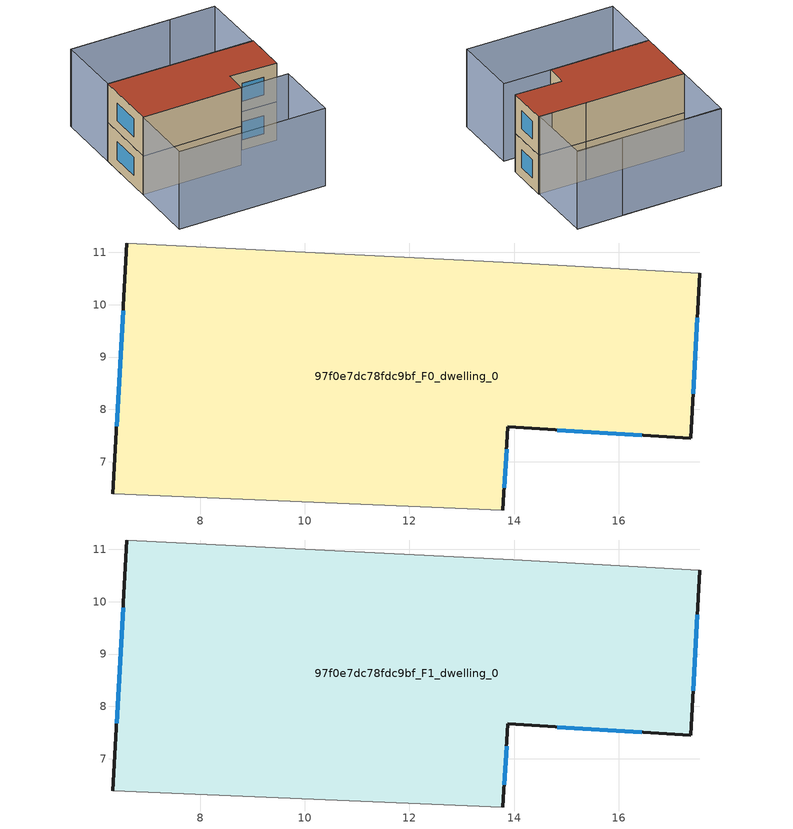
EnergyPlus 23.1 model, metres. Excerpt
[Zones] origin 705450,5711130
97f0e7dc78fdc9bf_F0_dwelling_0
 floor ground (EU_floor_Construction): 17.54,10.6 17.38,7.45 13.88,7.67 13.78,6.08 6.34,6.39 6.6,11.18 13.98,10.8 z0
 wall outside (EU_wall_Construction): 6.6,11.18 6.34,6.39 / 13.78,6.08 13.88,7.67 17.38,7.45 17.54,10.6 z0:3
 wall adiabatic (EU_wall_Construction): 6.34,6.39 13.78,6.08 / 17.54,10.6 13.98,10.8 6.6,11.18 z0:3
 window (EU_Window_Construction): 6.53,9.89 6.41,7.68 / 17.42,8.3 17.5,9.75 / 14.82,7.61 16.43,7.51 / 13.81,6.51 13.85,7.24 z0.81:2.19
97f0e7dc78fdc9bf_F1_dwelling_0
 floor to 97f0e7dc78fdc9bf_F0_dwelling_0 (EU_floor_Construction): 17.54,10.6 17.38,7.45 13.88,7.67 13.78,6.08 6.34,6.39 6.6,11.18 13.98,10.8 z3
 wall outside (EU_wall_Construction): 6.6,11.18 6.34,6.39 / 13.78,6.08 13.88,7.67 17.38,7.45 17.54,10.6 z3:6
 wall adiabatic (EU_wall_Construction): 6.34,6.39 13.78,6.08 / 17.54,10.6 13.98,10.8 6.6,11.18 z3:6
 window (EU_Window_Construction): 6.53,9.89 6.41,7.68 / 17.42,8.3 17.5,9.75 / 14.82,7.61 16.43,7.51 / 13.81,6.51 13.85,7.24 z3.81:5.19
 roof outside (EU_roof_Construction): 17.38,7.45 17.54,10.6 13.98,10.8 6.6,11.18 6.34,6.39 13.78,6.08 13.88,7.67 z6
shading: 17.71,15.62 6.84,16.05 / 17.08,0.98 6.09,1.51 / 6.09,1.51 6.33,6.44 / 6.33,6.44 17.32,5.91 / 17.32,5.91 17.08,0.98 / 6.84,16.11 17.7,15.59 / 17.7,15.59 17.46,10.63 / 17.46,10.63 6.6,11.15 / 6.6,11.15 6.84,16.11 z0:6
[Building]
EU S2 Campaign: North Axis=0; Terrain=City; Solar Distribution=FullExterior
[Site:Location]
London: Latitude=51.5; Longitude=-0.5; Time Zone=0; Elevation=25
[SizingPeriod:WeatherFileDays]
AnnualSizingPeriod: Begin Month=1; Begin Day of Month=1; End Month=12; End Day of Month=31; Day of Week for Start Day=Monday; Use Weather File Daylight Saving Period=No; Use Weather File Rain and Snow Indicators=No
[MATERIAL]
EU_InternalMass_Material: Roughness=MediumRough; Thickness=0.1; Conductivity=1; Density=1800; Specific Heat=900; Thermal Absorptance=0.9; Solar Absorptance=0.7; Visible Absorptance=0.7
[MATERIAL:NOMASS] Roughness=MediumRough; Thermal Absorptance=0.9; Solar Absorptance=0.7; Visible Absorptance=0.7
Name | Thermal Resistance
EU_wall_NoMass | 0.555556
EU_roof_NoMass | 0.510204
EU_floor_NoMass | 1.68919
[WINDOWMATERIAL:SIMPLEGLAZINGSYSTEM]
EU_Window_SimpleGlazing: UFactor=3.96; Solar Heat Gain Coefficient=0.85; Visible Transmittance=0.85
[CONSTRUCTION]
EU_wall_Construction: EU_wall_NoMass
EU_roof_Construction: EU_roof_NoMass
EU_floor_Construction: EU_floor_NoMass
EU_Window_Construction: EU_Window_SimpleGlazing
EU_InternalMass_Construction: EU_InternalMass_Material
[ZONE] Type=1; Multiplier=1; Ceiling Height=autocalculate; Floor Area=autocalculate; Part of Total Floor Area=Yes
Name | Volume
97f0e7dc78fdc9bf_F0_dwelling_0 | 139.497
97f0e7dc78fdc9bf_F1_dwelling_0 | 139.496
[INTERNALMASS] Construction=EU_InternalMass_Construction; Surface Area=46.499
Name | Zone or ZoneList
97f0e7dc78fdc9bf_F0_dwelling_0_EU_InternalMass | 97f0e7dc78fdc9bf_F0_dwelling_0
97f0e7dc78fdc9bf_F1_dwelling_0_EU_InternalMass | 97f0e7dc78fdc9bf_F1_dwelling_0
[OTHEREQUIPMENT] Fuel Type=Electricity; Design Level Calculation Method=Watts/Area; Power per Zone Floor Area=1; Fraction Latent=0; Fraction Radiant=0; Fraction Lost=0; Carbon Dioxide Generation Rate=0; EndUse Subcategory=EU_Step8_InternalGains
Name | Zone or ZoneList or Space or SpaceList | Schedule
EU_Step8_InternalGain_97f0e7dc78fdc9bf_F0_dwelling_0_f000 | 97f0e7dc78fdc9bf_F0_dwelling_0 | EU_Step8_GainSchedule_97f0e7dc78fdc9bf_F0_dwelling_0_f000
EU_Step8_InternalGain_97f0e7dc78fdc9bf_F1_dwelling_0_f000 | 97f0e7dc78fdc9bf_F1_dwelling_0 | EU_Step8_GainSchedule_97f0e7dc78fdc9bf_F1_dwelling_0_f000
[ZONEVENTILATION:DESIGNFLOWRATE] Schedule=EU_AlwaysOn; Design Flow Rate Calculation Method=AirChanges/Hour; Air Changes per Hour=0.48; Ventilation Type=Natural; Fan Pressure Rise=0; Fan Total Efficiency=1; Constant Term Coefficient=1; Temperature Term Coefficient=0; Velocity Term Coefficient=0; Velocity Squared Term Coefficient=0; Minimum Indoor Temperature=-100; Maximum Indoor Temperature=100; Delta Temperature=-100; Minimum Outdoor Temperature=-100; Maximum Outdoor Temperature=100; Maximum Wind Speed=40
Name | Zone or ZoneList or Space or SpaceList
EU_ConstantAir_97f0e7dc78fdc9bf_F0_dwelling_0 | 97f0e7dc78fdc9bf_F0_dwelling_0
EU_ConstantAir_97f0e7dc78fdc9bf_F1_dwelling_0 | 97f0e7dc78fdc9bf_F1_dwelling_0
[HVACTEMPLATE:THERMOSTAT] Constant Heating Setpoint=20; Constant Cooling Setpoint=50
EU_HeatOnly_97f0e7dc78fdc9bf_F0_dwelling_0; EU_HeatOnly_97f0e7dc78fdc9bf_F1_dwelling_0
[HVACTEMPLATE:ZONE:IDEALLOADSAIRSYSTEM] System Availability Schedule=EU_AlwaysOn; Maximum Heating Supply Air Temperature=50; Minimum Cooling Supply Air Temperature=13; Maximum Heating Supply Air Humidity Ratio=0.0156; Minimum Cooling Supply Air Humidity Ratio=0.0077; Heating Limit=NoLimit; Cooling Limit=NoLimit; Heating Availability Schedule=EU_AlwaysOn; Cooling Availability Schedule=EU_CoolingOff; Dehumidification Control Type=ConstantSensibleHeatRatio; Cooling Sensible Heat Ratio=0.7; Dehumidification Setpoint=60; Humidification Control Type=None; Humidification Setpoint=30; Outdoor Air Method=None; Outdoor Air Flow Rate per Person=0.00944; Outdoor Air Flow Rate per Zone Floor Area=0; Outdoor Air Flow Rate per Zone=0; Demand Controlled Ventilation Type=None; Outdoor Air Economizer Type=NoEconomizer; Heat Recovery Type=None; Sensible Heat Recovery Effectiveness=0.7; Latent Heat Recovery Effectiveness=0.65
Name | Template Thermostat
97f0e7dc78fdc9bf_F0_dwelling_0 | EU_HeatOnly_97f0e7dc78fdc9bf_F0_dwelling_0
97f0e7dc78fdc9bf_F1_dwelling_0 | EU_HeatOnly_97f0e7dc78fdc9bf_F1_dwelling_0
[SIZING:ZONE] Zone Cooling Design Supply Air Temperature Input Method=SupplyAirTemperature; Zone Cooling Design Supply Air Temperature=13; Zone Heating Design Supply Air Temperature Input Method=SupplyAirTemperature; Zone Heating Design Supply Air Temperature=50; Zone Cooling Design Supply Air Humidity Ratio=0.008; Zone Heating Design Supply Air Humidity Ratio=0.008; Cooling Design Air Flow Method=DesignDay; Cooling Design Air Flow Rate=0; Cooling Minimum Air Flow per Zone Floor Area=0.000762; Cooling Minimum Air Flow=0; Cooling Minimum Air Flow Fraction=0.2; Heating Design Air Flow Method=DesignDay; Heating Design Air Flow Rate=0; Heating Maximum Air Flow per Zone Floor Area=0.002032; Heating Maximum Air Flow=0.141576; Heating Maximum Air Flow Fraction=0.3; Account for Dedicated Outdoor Air System=No; Dedicated Outdoor Air System Control Strategy=NeutralSupplyAir; Dedicated Outdoor Air Low Setpoint Temperature for Design=autosize; Dedicated Outdoor Air High Setpoint Temperature for Design=autosize; Zone Load Sizing Method=Sensible Load Only No Latent Load; Zone Latent Cooling Design Supply Air Humidity Ratio Input Method=HumidityRatioDifference; Zone Cooling Design Supply Air Humidity Ratio Difference=0.005; Zone Latent Heating Design Supply Air Humidity Ratio Input Method=HumidityRatioDifference; Zone Humidification Design Supply Air Humidity Ratio Difference=0.005
97f0e7dc78fdc9bf_F0_dwelling_0; 97f0e7dc78fdc9bf_F1_dwelling_0
[SCHEDULE:CONSTANT]
Name | Hourly Value
EU_AlwaysOn | 1
EU_CoolingOff | 0
[SCHEDULE:FILE] Column Number=1; Rows to Skip at Top=0; Number of Hours of Data=8760; Column Separator=Comma; Interpolate to Timestep=No; Minutes per Item=60; Adjust Schedule for Daylight Savings=Yes
Name | File
EU_Step8_GainSchedule_97f0e7dc78fdc9bf_F0_dwelling_0_f000 | ../../schedules/97f0e7dc78fdc9bf/97f0e7dc78fdc9bf_F0_dwelling_0_f000_gain.csv
EU_Step8_GainSchedule_97f0e7dc78fdc9bf_F1_dwelling_0_f000 | ../../schedules/97f0e7dc78fdc9bf/97f0e7dc78fdc9bf_F1_dwelling_0_f000_gain.csv
